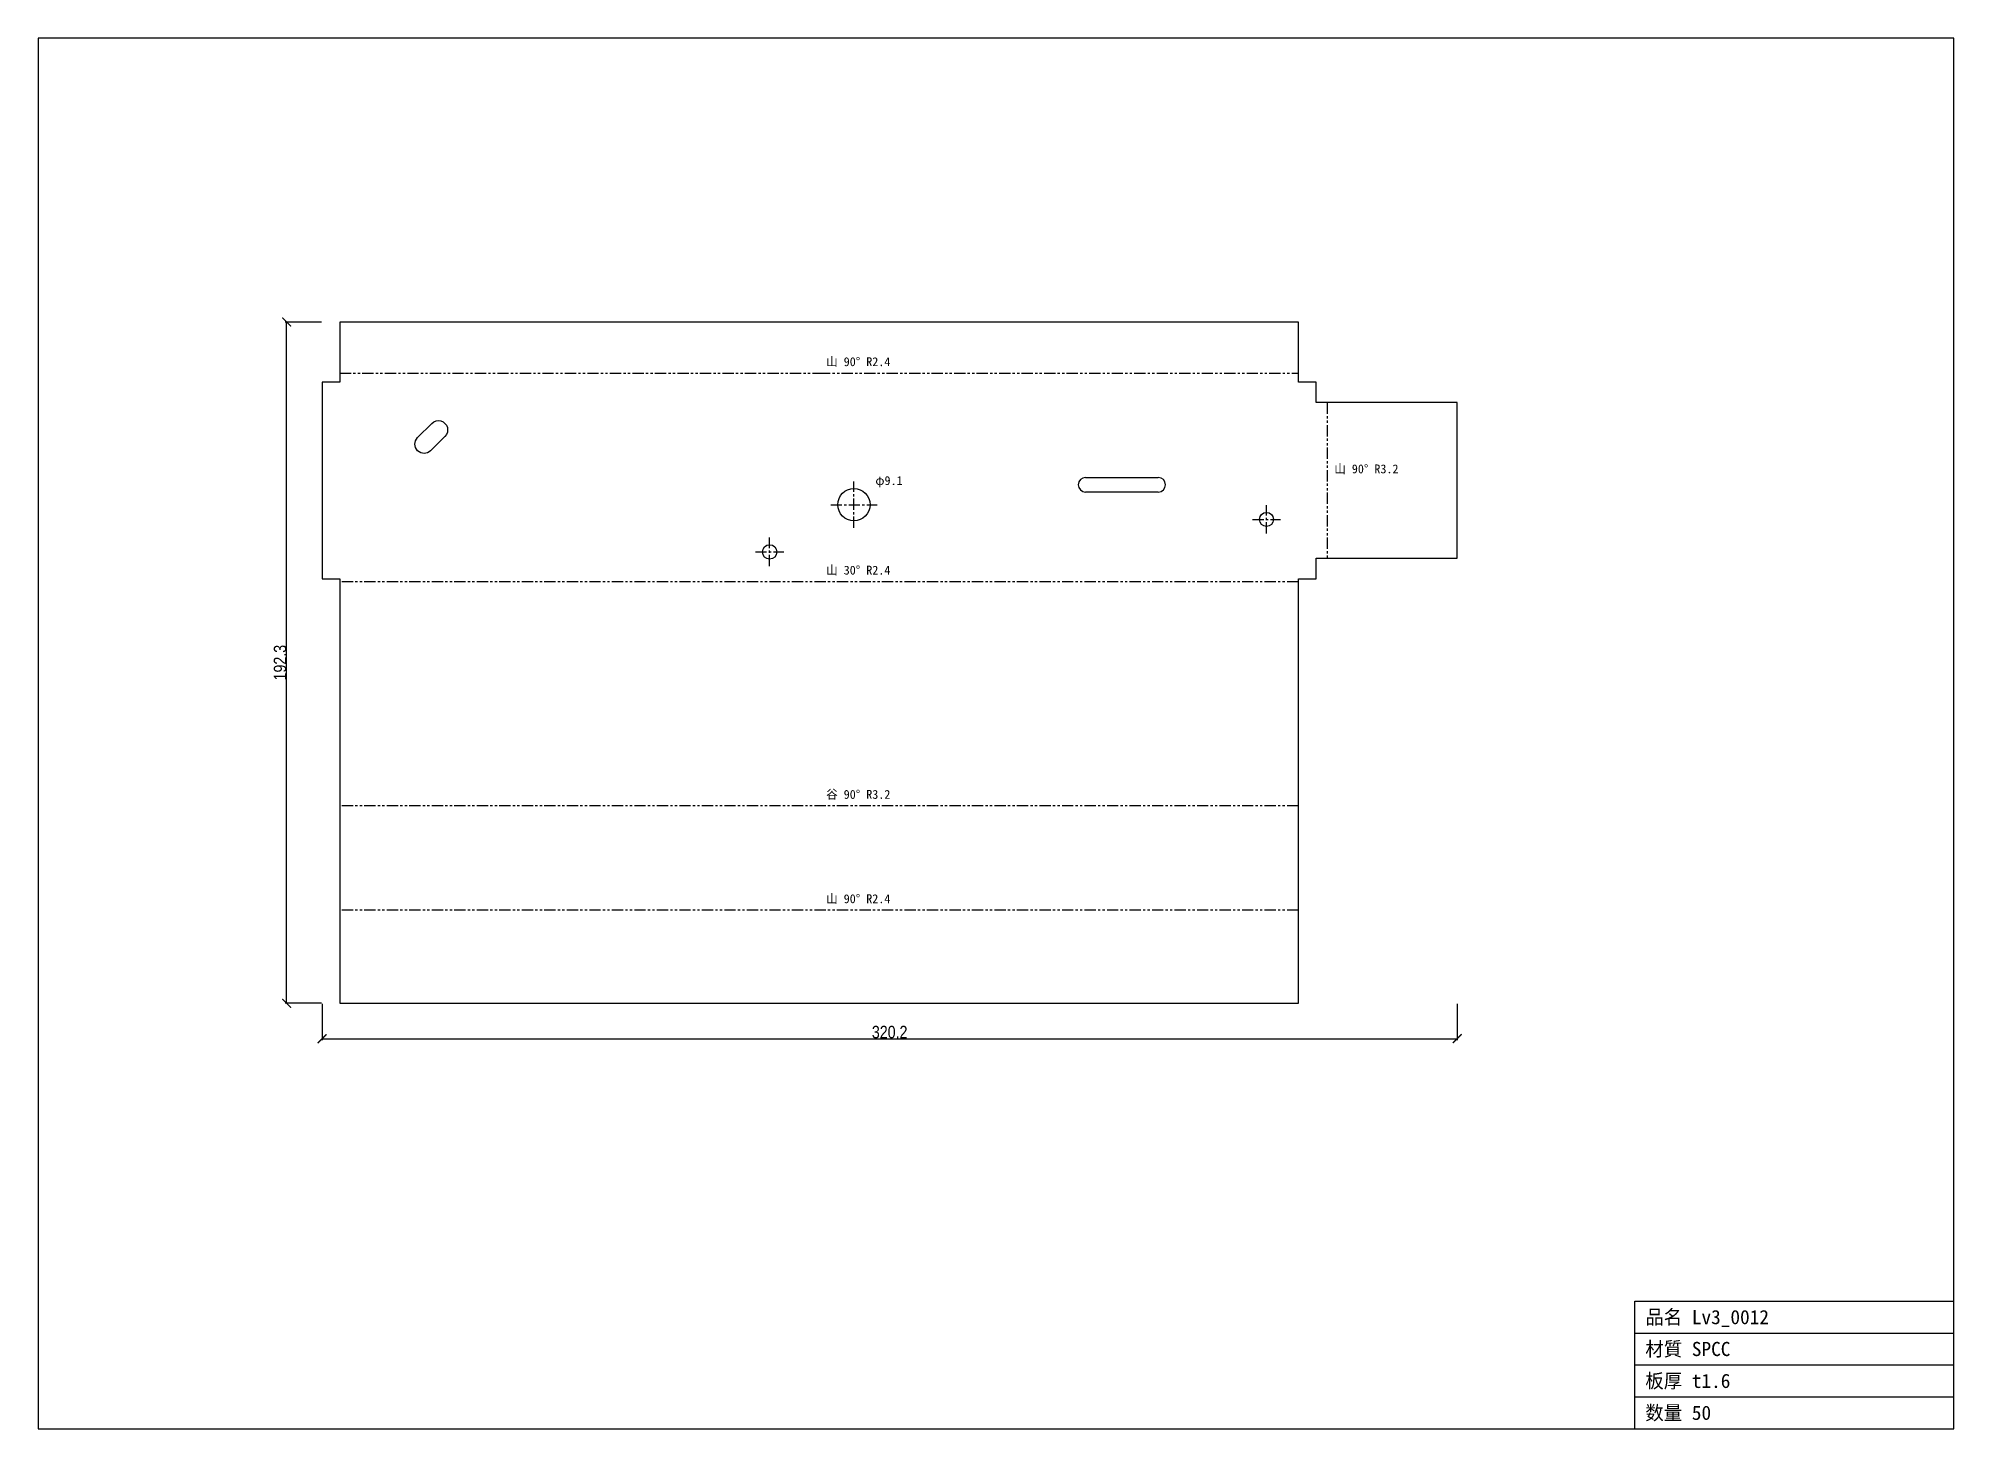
# Model space of a CAD drawing. Header units: millimetres. Extents: x -80 to 460, y -240 to 153.
import ezdxf

# ---------------------------------------------------------------- set-up
doc = ezdxf.new("R2010")
doc.units = ezdxf.units.MM
doc.linetypes.add('CENTER', pattern=[5.08, 3.175, -0.635, 0.635, -0.635])
doc.linetypes.add('PHANTOM', pattern=[6.35, 3.175, -0.635, 0.635, -0.635, 0.635, -0.635])
for name, color, linetype in [('12', 7, 'Continuous'), ('19', 7, 'Continuous'), ('4', 7, 'Continuous'), ('5', 7, 'Continuous'), ('6', 7, 'Continuous'), ('8', 7, 'Continuous')]:
    doc.layers.add(name, color=color, linetype=linetype)
doc.styles.add('OpenSansCondensed-Light', font='OpenSansCondensed-Light.ttf')
doc.dimstyles.new('EZDXF', dxfattribs={"dimtxt": 0.25, "dimasz": 0.175, "dimexe": 0.375, "dimexo": 0.125, "dimgap": 0.1, "dimtad": 1, "dimlfac": 100, "dimzin": 12, "dimdsep": 46, "dimtxsty": 'OpenSansCondensed-Light', "dimblk": 'ARCHTICK', "dimcen": 2.5, "dimazin": 3, "dimtfac": 0.5, "dimtmove": 2, "dimatfit": 3})

# ---------------------------------------------------------------- blocks, each defined once
blk = doc.blocks.new('HOLE_D3_95')
blk.add_circle((0, 0), 1.98)
blk = doc.blocks.new('HOLE_D9_10')
blk.add_circle((0, 0), 4.55)
blk = doc.blocks.new('_ARCHTICK')
at = {"color": 0, "linetype": 'BYBLOCK', "const_width": 0.15}
blk.add_lwpolyline([(-0.5, -0.5), (0.5, 0.5)], dxfattribs=at)

msp = doc.modelspace()

# ---------------------------------------------------------------- linework, layer by layer
at = {"layer": '4', "color": 7, "linetype": 'CONTINUOUS'}
for p, q in [((215.41, 28.58), (235.89, 28.58)), ((235.89, 24.43), (215.41, 24.43))]:
    msp.add_line(p, q, dxfattribs=at)
msp.add_lwpolyline([(5, 0), (5, -119.82), (275.42, -119.82), (275.42, 0), (280.42, 0), (280.42, 5.8), (320.25, 5.8), (320.25, 49.68), (280.42, 49.68), (280.42, 55.48), (275.42, 55.48), (275.42, 72.44), (5, 72.44), (5, 55.48), (0, 55.48), (0, 0)], close=True, dxfattribs=at)
msp.add_lwpolyline([(26.95, 39.81), (30.98, 43.84, -1), (34.66, 40.16), (30.63, 36.13, -1)], format="xyb", close=True, dxfattribs=at)
msp.add_circle((126.27, 7.56), 2.04, dxfattribs=at)
for centre, start, end in [((215.41, 26.5), 90, -90), ((235.89, 26.5), -90, 90)]:
    msp.add_arc(centre, 2.07, start, end, dxfattribs=at)
at = {"layer": '5', "color": 1, "linetype": 'CENTER'}
for p, q in [((150.04, 14.34), (150.04, 27.44)), ((143.49, 20.89), (156.59, 20.89)), ((262.47, 16.74), (270.42, 16.74)), ((266.44, 12.77), (266.44, 20.72)), ((126.27, 3.52), (126.27, 11.6)), ((122.23, 7.56), (130.31, 7.56))]:
    msp.add_line(p, q, dxfattribs=at)
at = {"layer": '6', "color": 7, "linetype": 'CONTINUOUS'}
for p, q in [((460.31, 152.51), (-80.06, 152.51)), ((-80.06, 152.51), (-80.06, -239.88)), ((460.31, -239.88), (460.31, 152.51)), ((370.31, -239.88), (370.31, -203.88)), ((370.31, -203.88), (460.31, -203.88)), ((370.31, -212.88), (460.31, -212.88)), ((370.31, -221.88), (460.31, -221.88)), ((370.31, -230.88), (460.31, -230.88)), ((-80.06, -239.88), (460.31, -239.88))]:
    msp.add_line(p, q, dxfattribs=at)
at = {"layer": '8', "color": 1, "linetype": 'PHANTOM'}
for p, q in [((5, 57.99), (140.21, 57.99)), ((140.21, 57.99), (275.42, 57.99)), ((283.56, 49.68), (283.56, 5.8)), ((275.42, -0.84), (5, -0.84)), ((275.42, -64.12), (5, -64.12)), ((275.42, -93.57), (5, -93.57))]:
    msp.add_line(p, q, dxfattribs=at)

# ---------------------------------------------------------------- block references
at = {"layer": '4', "color": 7, "linetype": 'CONTINUOUS'}
for name, p in [('HOLE_D9_10', (150.04, 20.89)), ('HOLE_D3_95', (266.44, 16.74))]:
    msp.add_blockref(name, p, dxfattribs=at)

# ---------------------------------------------------------------- texts
at = {"layer": '19', "color": 2}
for s, height, p in [('山 90° R2.4', 2.5, (142.21, 59.99)), ('山 90° R3.2', 2.5, (285.56, 29.74)), ('φ9.1', 2.5, (156.09, 26.44)), ('山 30° R2.4', 2.5, (142.21, 1.16)), ('谷 90° R3.2', 2.5, (142.21, -62.12)), ('山 90° R2.4', 2.5, (142.21, -91.57)), ('品名 Lv3_0012', 4, (373.31, -210.38)), ('材質 SPCC', 4, (373.31, -219.38)), ('板厚 t1.6', 4, (373.31, -228.38)), ('数量 50', 4, (373.31, -237.38))]:
    msp.add_text(s, height=height, dxfattribs=at).set_placement(p)

# ---------------------------------------------------------------- dimensions: what is measured, and where the dimension line sits
at = {"layer": '12', "color": 2}
msp.add_linear_dim(base=(-10, -119.82), p1=(0, -119.82), p2=(0, 72.44), angle=90, dimstyle='EZDXF', override={"dimtxt": 3.5, "dimasz": 2.5, "dimdec": 1, "dimlfac": 1}, dxfattribs=at).render()
msp.add_linear_dim(base=(0, -129.8161), p1=(0, -119.8161), p2=(320.2482, -119.8161), dimstyle='EZDXF', override={"dimtxt": 3.5, "dimasz": 2.5, "dimdec": 1, "dimlfac": 1}, dxfattribs=at).render()

doc.saveas('drawing.dxf')
